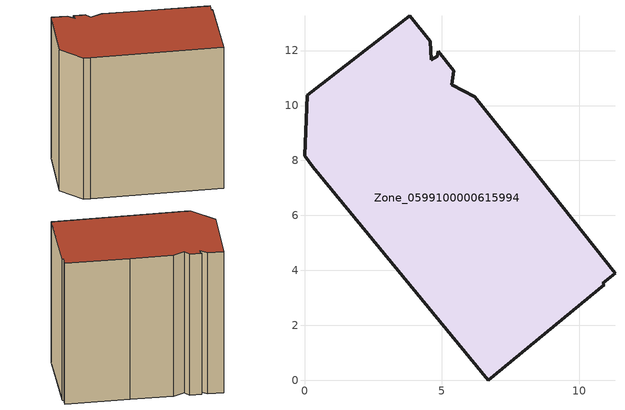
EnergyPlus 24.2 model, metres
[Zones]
Zone_0599100000615994
 floor ground (C_G): 4.61,11.67 4.83,11.8 4.87,11.97 5.44,11.26 5.36,10.76 6.2,10.31 8.25,7.76 11.3,3.9 10.85,3.54 10.92,3.48 6.68,0 0.3,7.77 0,8.18 0.1,10.38 3.83,13.27 4.57,12.34 z0
 wall outside (C_F): 0.3,7.77 6.68,0 10.92,3.48 10.85,3.54 11.3,3.9 8.25,7.76 6.2,10.31 5.36,10.76 5.44,11.26 4.87,11.97 4.83,11.8 4.61,11.67 4.57,12.34 3.83,13.27 0.1,10.38 0,8.18 0.3,7.77 z0:12.27
 roof outside (C_R): 5.36,10.76 5.44,11.26 4.87,11.97 4.83,11.8 4.61,11.67 4.57,12.34 3.83,13.27 0.1,10.38 0,8.18 0.3,7.77 6.68,0 10.92,3.48 10.85,3.54 11.3,3.9 8.25,7.76 6.2,10.31 z12.27
[BUILDING]
Pand.0599100000615994: North Axis=0; Terrain=City; Loads Convergence Tolerance Value=0.04; Temperature Convergence Tolerance Value=0.4; Solar Distribution=FullExterior; Maximum Number of Warmup Days=25; Minimum Number of Warmup Days=1
[Site:Location]
Rotterdam.The.Hague.AP_ZH_NLD Design_Conditions: Latitude=51.96; Longitude=4.45; Time Zone=1; Elevation=-4.5
[SITE:GROUNDTEMPERATURE:BUILDINGSURFACE]
18, 18, 18, 18, 18, 18, 18, 18, 18, 18, 18, 18
[MATERIAL] Thermal Absorptance=0.9; Solar Absorptance=0.7; Visible Absorptance=0.7
Name | Roughness | Thickness | Conductivity | Density | Specific Heat
G.TI.1946 | MediumSmooth | 0.15 | 1 | 540 | 1210
F.TI.1946 | Rough | 0.3 | 0.857143 | 1920 | 840
R.TI.1946 | MediumRough | 0.2 | 0.1 | 1500 | 1000
[CONSTRUCTION]
C_G: G.TI.1946
C_F: F.TI.1946
C_R: R.TI.1946
[ZONE]
Zone_0599100000615994: Type=1; Multiplier=1; Ceiling Height=Autocalculate; Volume=Autocalculate; Floor Area=autocalculate; Part of Total Floor Area=Yes
[ZONEINFILTRATION:DESIGNFLOWRATE]
Infil_Zone_0599100000615994: Zone or ZoneList or Space or SpaceList=Zone_0599100000615994; Schedule=AlwaysOn; Design Flow Rate Calculation Method=Flow/Area; Flow Rate per Floor Area=0.003; Constant Term Coefficient=1; Temperature Term Coefficient=0; Velocity Term Coefficient=0; Velocity Squared Term Coefficient=0
[HVACTEMPLATE:ZONE:IDEALLOADSAIRSYSTEM]
Zone_0599100000615994: Maximum Heating Supply Air Temperature=50; Minimum Cooling Supply Air Temperature=13; Maximum Heating Supply Air Humidity Ratio=0.0156; Minimum Cooling Supply Air Humidity Ratio=0.0077; Heating Limit=NoLimit; Cooling Limit=NoLimit; Dehumidification Control Type=ConstantSensibleHeatRatio; Cooling Sensible Heat Ratio=0.7; Dehumidification Setpoint=60; Humidification Control Type=None; Humidification Setpoint=30; Outdoor Air Method=None; Outdoor Air Flow Rate per Person=0.00944; Outdoor Air Flow Rate per Zone Floor Area=0; Outdoor Air Flow Rate per Zone=0; Demand Controlled Ventilation Type=None; Outdoor Air Economizer Type=NoEconomizer; Heat Recovery Type=None; Sensible Heat Recovery Effectiveness=0.7; Latent Heat Recovery Effectiveness=0.65
[ZONECONTROL:THERMOSTAT]
ThermostatControl_Zone_0599100000615994: Zone or ZoneList=Zone_0599100000615994; Control Type Schedule=DualSetpointControlType; Control 1=Thermostat_Zone_0599100000615994; Temperature Difference Between Cutout And Setpoint=0
[THERMOSTATSETPOINT:DUALSETPOINT]
Thermostat_Zone_0599100000615994: Heating Setpoint Temperature Schedule=HeatingSetpoint_Zone_0599100000615994; Cooling Setpoint Temperature Schedule=CoolingSetpoint_Zone_0599100000615994
[SCHEDULE:COMPACT]
HeatingSetpoint_Zone_0599100000615994: Through: 12/31, For: AllDays, Until: 24:00, 21
CoolingSetpoint_Zone_0599100000615994: Through: 12/31, For: AllDays, Until: 24:00, 24
DualSetpointControlType: Through: 12/31, For: AllDays, Until: 24:00, 4
AlwaysOn: Through: 12/31, For: AllDays, Until: 24:00, 1
